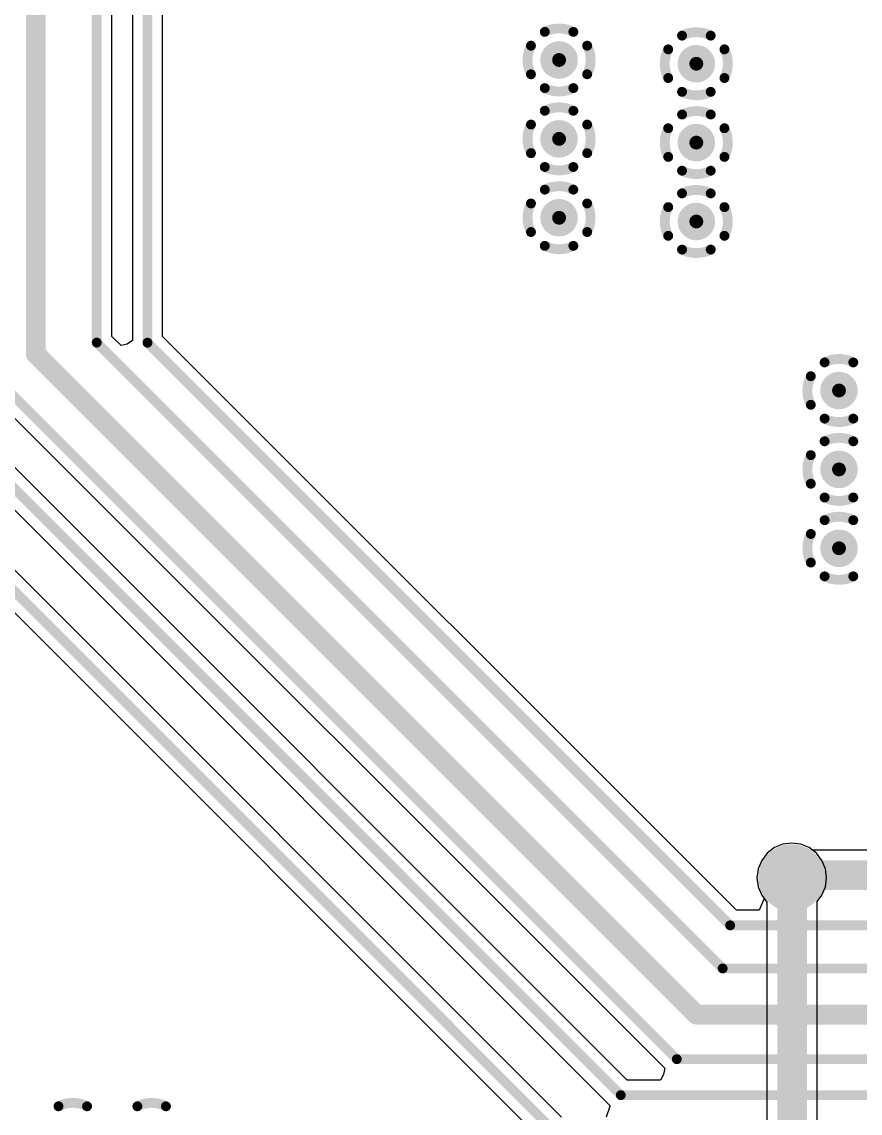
# Model space of a CAD drawing. Header units: millimetres. Extents: x 6.83 to 16.18, y 4.59 to 12.3.
# Drawn here: x 7.558 to 8.408, y 10.284 to 11.391 of the extents above; entities that cross this region are included whole.
import ezdxf

# ---------------------------------------------------------------- set-up
doc = ezdxf.new("R2010")
doc.units = ezdxf.units.MM
doc.header["$MEASUREMENT"] = 0
for name, color, linetype in [('BottomLayer', 5, 'Continuous'), ('BottomSolder', 6, 'Continuous'), ('InternalPlane1', 76, 'Continuous'), ('InternalPlane2', 16, 'Continuous'), ('MultiLayer', 9, 'Continuous'), ('TopLayer', 1, 'Continuous'), ('TopSolder', 216, 'Continuous'), ('ViaHoleLayer', 16, 'Continuous')]:
    doc.layers.add(name, color=color, linetype=linetype)

msp = doc.modelspace()

# ---------------------------------------------------------------- linework, layer by layer
at = {"layer": 'BottomLayer'}
for p, q in [((8.3142, 10.5478), (8.3086, 10.5405)), ((8.3215, 10.5534), (8.3142, 10.5478)), ((8.33, 10.5569), (8.3215, 10.5534)), ((8.3391, 10.5581), (8.33, 10.5569)), ((8.3483, 10.5569), (8.3391, 10.5581)), ((8.3568, 10.5534), (8.3483, 10.5569)), ((8.3641, 10.5478), (8.3568, 10.5534)), ((8.3697, 10.5405), (8.3641, 10.5478)), ((8.3086, 10.5405), (8.305, 10.532)), ((8.3732, 10.532), (8.3697, 10.5405)), ((8.305, 10.532), (8.3038, 10.5228)), ((8.3744, 10.5228), (8.3732, 10.532)), ((8.3038, 10.5228), (8.305, 10.5137)), ((8.3732, 10.5137), (8.3744, 10.5228)), ((8.305, 10.5137), (8.3086, 10.5052)), ((8.3086, 10.5052), (8.3139, 10.4982)), ((8.3649, 10.4989), (8.3697, 10.5052)), ((8.3697, 10.5052), (8.3732, 10.5137)), ((8.3139, 10.4982), (8.3139, 9.9049)), ((8.3649, 9.9122), (8.3649, 10.4989))]:
    msp.add_line(p, q, dxfattribs=at)
for points, const_width in [([(8.0956, 11.3522, 1), (8.1106, 11.3522, 1)], 0.015), ([(8.2348, 11.3484, 1), (8.2498, 11.3484, 1)], 0.015), ([(8.0956, 11.2722, 1), (8.1106, 11.2722, 1)], 0.015), ([(8.2348, 11.2684, 1), (8.2498, 11.2684, 1)], 0.015), ([(8.0956, 11.1922, 1), (8.1106, 11.1922, 1)], 0.015), ([(8.2348, 11.1884, 1), (8.2498, 11.1884, 1)], 0.015), ([(8.3795, 11.017, 1), (8.3945, 11.017, 1)], 0.015), ([(8.3795, 10.937, 1), (8.3945, 10.937, 1)], 0.015), ([(8.3795, 10.857, 1), (8.3945, 10.857, 1)], 0.015), ([(8.3266, 10.5228, 1), (8.3516, 10.5228, 1)], 0.025), ([(8.3319, 10.5246, 1), (8.3469, 10.5246, 1)], 0.015)]:
    msp.add_lwpolyline(points, format="xyb", close=True, dxfattribs=dict(at, const_width=const_width))
at = {"layer": 'BottomLayer', "const_width": 0.03}
msp.add_lwpolyline([(8.3394, 9.3158), (8.3394, 10.5246)], dxfattribs=at)
at = {"layer": 'BottomSolder'}
for points, const_width in [([(8.0936, 11.3522, 1), (8.1126, 11.3522, 1)], 0.019), ([(8.2328, 11.3484, 1), (8.2518, 11.3484, 1)], 0.019), ([(8.0936, 11.2722, 1), (8.1126, 11.2722, 1)], 0.019), ([(8.2328, 11.2684, 1), (8.2518, 11.2684, 1)], 0.019), ([(8.0936, 11.1922, 1), (8.1126, 11.1922, 1)], 0.019), ([(8.2328, 11.1884, 1), (8.2518, 11.1884, 1)], 0.019), ([(8.3775, 11.017, 1), (8.3965, 11.017, 1)], 0.019), ([(8.3775, 10.937, 1), (8.3965, 10.937, 1)], 0.019), ([(8.3775, 10.857, 1), (8.3965, 10.857, 1)], 0.019), ([(8.3246, 10.5228, 1), (8.3536, 10.5228, 1)], 0.029)]:
    msp.add_lwpolyline(points, format="xyb", close=True, dxfattribs=dict(at, const_width=const_width))
at = {"layer": 'InternalPlane1', "const_width": 0.01}
for points in [[(8.0886, 11.3807, -0.240079), (8.1176, 11.3807)], [(8.2278, 11.3769, -0.240079), (8.2569, 11.3769)], [(8.0746, 11.3377, -0.240079), (8.0746, 11.3667)], [(8.1316, 11.3667, -0.240079), (8.1316, 11.3377)], [(8.2138, 11.3339, -0.240079), (8.2138, 11.363)], [(8.2708, 11.363, -0.240079), (8.2708, 11.3339)], [(8.1176, 11.3237, -0.240079), (8.0886, 11.3237)], [(8.2569, 11.3199, -0.240079), (8.2278, 11.3199)], [(8.0886, 11.3007, -0.240079), (8.1176, 11.3007)], [(8.2278, 11.2969, -0.240079), (8.2569, 11.2969)], [(8.0746, 11.2577, -0.240079), (8.0746, 11.2867)], [(8.1316, 11.2867, -0.240079), (8.1316, 11.2577)], [(8.2138, 11.2539, -0.240079), (8.2138, 11.283)], [(8.2708, 11.283, -0.240079), (8.2708, 11.2539)], [(8.1176, 11.2437, -0.240079), (8.0886, 11.2437)], [(8.2569, 11.2399, -0.240079), (8.2278, 11.2399)], [(8.0886, 11.2207, -0.240079), (8.1176, 11.2207)], [(8.2278, 11.2169, -0.240079), (8.2569, 11.2169)], [(8.0746, 11.1777, -0.240079), (8.0746, 11.2067)], [(8.1316, 11.2067, -0.240079), (8.1316, 11.1777)], [(8.2138, 11.1739, -0.240079), (8.2138, 11.203)], [(8.2708, 11.203, -0.240079), (8.2708, 11.1739)], [(8.1176, 11.1637, -0.240079), (8.0886, 11.1637)], [(8.2569, 11.1599, -0.240079), (8.2278, 11.1599)], [(8.3724, 11.0455, -0.240079), (8.4015, 11.0455)], [(8.3584, 11.0025, -0.240079), (8.3584, 11.0315)], [(8.4015, 10.9885, -0.240079), (8.3724, 10.9885)], [(8.3724, 10.9655, -0.240079), (8.4015, 10.9655)], [(8.3584, 10.9225, -0.240079), (8.3584, 10.9515)], [(8.4015, 10.9085, -0.240079), (8.3724, 10.9085)], [(8.3724, 10.8855, -0.240079), (8.4015, 10.8855)], [(8.3584, 10.8425, -0.240079), (8.3584, 10.8715)], [(8.4015, 10.8285, -0.240079), (8.3724, 10.8285)], [(7.5954, 10.2911, -0.240079), (7.6244, 10.2911)], [(7.6754, 10.2911, -0.240079), (7.7044, 10.2911)]]:
    msp.add_lwpolyline(points, format="xyb", dxfattribs=at)
at = {"layer": 'InternalPlane1'}
for points, const_width in [([(8.0861, 11.3807, 1), (8.0911, 11.3807, 1)], 0.005), ([(8.1151, 11.3807, 1), (8.1201, 11.3807, 1)], 0.005), ([(8.2253, 11.3769, 1), (8.2303, 11.3769, 1)], 0.005), ([(8.2544, 11.3769, 1), (8.2594, 11.3769, 1)], 0.005), ([(8.0721, 11.3667, 1), (8.0771, 11.3667, 1)], 0.005), ([(8.1291, 11.3667, 1), (8.1341, 11.3667, 1)], 0.005), ([(8.2113, 11.363, 1), (8.2163, 11.363, 1)], 0.005), ([(8.2683, 11.363, 1), (8.2733, 11.363, 1)], 0.005), ([(8.0721, 11.3377, 1), (8.0771, 11.3377, 1)], 0.005), ([(8.1291, 11.3377, 1), (8.1341, 11.3377, 1)], 0.005), ([(8.2113, 11.3339, 1), (8.2163, 11.3339, 1)], 0.005), ([(8.2683, 11.3339, 1), (8.2733, 11.3339, 1)], 0.005), ([(8.0861, 11.3237, 1), (8.0911, 11.3237, 1)], 0.005), ([(8.1151, 11.3237, 1), (8.1201, 11.3237, 1)], 0.005), ([(8.2253, 11.3199, 1), (8.2303, 11.3199, 1)], 0.005), ([(8.2544, 11.3199, 1), (8.2594, 11.3199, 1)], 0.005), ([(8.0861, 11.3007, 1), (8.0911, 11.3007, 1)], 0.005), ([(8.1151, 11.3007, 1), (8.1201, 11.3007, 1)], 0.005), ([(8.2253, 11.2969, 1), (8.2303, 11.2969, 1)], 0.005), ([(8.2544, 11.2969, 1), (8.2594, 11.2969, 1)], 0.005), ([(8.0721, 11.2867, 1), (8.0771, 11.2867, 1)], 0.005), ([(8.1291, 11.2867, 1), (8.1341, 11.2867, 1)], 0.005), ([(8.2113, 11.283, 1), (8.2163, 11.283, 1)], 0.005), ([(8.2683, 11.283, 1), (8.2733, 11.283, 1)], 0.005), ([(8.0721, 11.2577, 1), (8.0771, 11.2577, 1)], 0.005), ([(8.1291, 11.2577, 1), (8.1341, 11.2577, 1)], 0.005), ([(8.2113, 11.2539, 1), (8.2163, 11.2539, 1)], 0.005), ([(8.2683, 11.2539, 1), (8.2733, 11.2539, 1)], 0.005), ([(8.0861, 11.2437, 1), (8.0911, 11.2437, 1)], 0.005), ([(8.1151, 11.2437, 1), (8.1201, 11.2437, 1)], 0.005), ([(8.2253, 11.2399, 1), (8.2303, 11.2399, 1)], 0.005), ([(8.2544, 11.2399, 1), (8.2594, 11.2399, 1)], 0.005), ([(8.0861, 11.2207, 1), (8.0911, 11.2207, 1)], 0.005), ([(8.1151, 11.2207, 1), (8.1201, 11.2207, 1)], 0.005), ([(8.0721, 11.2067, 1), (8.0771, 11.2067, 1)], 0.005), ([(8.1291, 11.2067, 1), (8.1341, 11.2067, 1)], 0.005), ([(8.2253, 11.2169, 1), (8.2303, 11.2169, 1)], 0.005), ([(8.2544, 11.2169, 1), (8.2594, 11.2169, 1)], 0.005), ([(8.2113, 11.203, 1), (8.2163, 11.203, 1)], 0.005), ([(8.2683, 11.203, 1), (8.2733, 11.203, 1)], 0.005), ([(8.0721, 11.1777, 1), (8.0771, 11.1777, 1)], 0.005), ([(8.1291, 11.1777, 1), (8.1341, 11.1777, 1)], 0.005), ([(8.2113, 11.1739, 1), (8.2163, 11.1739, 1)], 0.005), ([(8.2683, 11.1739, 1), (8.2733, 11.1739, 1)], 0.005), ([(8.0861, 11.1637, 1), (8.0911, 11.1637, 1)], 0.005), ([(8.1151, 11.1637, 1), (8.1201, 11.1637, 1)], 0.005), ([(8.2253, 11.1599, 1), (8.2303, 11.1599, 1)], 0.005), ([(8.2544, 11.1599, 1), (8.2594, 11.1599, 1)], 0.005), ([(8.3699, 11.0455, 1), (8.3749, 11.0455, 1)], 0.005), ([(8.399, 11.0455, 1), (8.404, 11.0455, 1)], 0.005), ([(8.3559, 11.0315, 1), (8.3609, 11.0315, 1)], 0.005), ([(8.3559, 11.0025, 1), (8.3609, 11.0025, 1)], 0.005), ([(8.3699, 10.9885, 1), (8.3749, 10.9885, 1)], 0.005), ([(8.399, 10.9885, 1), (8.404, 10.9885, 1)], 0.005), ([(8.3699, 10.9655, 1), (8.3749, 10.9655, 1)], 0.005), ([(8.399, 10.9655, 1), (8.404, 10.9655, 1)], 0.005), ([(8.3559, 10.9515, 1), (8.3609, 10.9515, 1)], 0.005), ([(8.3559, 10.9225, 1), (8.3609, 10.9225, 1)], 0.005), ([(8.3699, 10.9085, 1), (8.3749, 10.9085, 1)], 0.005), ([(8.399, 10.9085, 1), (8.404, 10.9085, 1)], 0.005), ([(8.3699, 10.8855, 1), (8.3749, 10.8855, 1)], 0.005), ([(8.399, 10.8855, 1), (8.404, 10.8855, 1)], 0.005), ([(8.3559, 10.8715, 1), (8.3609, 10.8715, 1)], 0.005), ([(8.3559, 10.8425, 1), (8.3609, 10.8425, 1)], 0.005), ([(8.3699, 10.8285, 1), (8.3749, 10.8285, 1)], 0.005), ([(8.399, 10.8285, 1), (8.404, 10.8285, 1)], 0.005), ([(8.3221, 10.5228, 1), (8.3561, 10.5228, 1)], 0.034), ([(7.5929, 10.2911, 1), (7.5979, 10.2911, 1)], 0.005), ([(7.6219, 10.2911, 1), (7.6269, 10.2911, 1)], 0.005), ([(7.6729, 10.2911, 1), (7.6779, 10.2911, 1)], 0.005), ([(7.7019, 10.2911, 1), (7.7069, 10.2911, 1)], 0.005)]:
    msp.add_lwpolyline(points, format="xyb", close=True, dxfattribs=dict(at, const_width=const_width))
at = {"layer": 'InternalPlane2', "const_width": 0.01}
for points in [[(8.0886, 11.3807, -0.240079), (8.1176, 11.3807)], [(8.2278, 11.3769, -0.240079), (8.2569, 11.3769)], [(8.0746, 11.3377, -0.240079), (8.0746, 11.3667)], [(8.1316, 11.3667, -0.240079), (8.1316, 11.3377)], [(8.2138, 11.3339, -0.240079), (8.2138, 11.363)], [(8.2708, 11.363, -0.240079), (8.2708, 11.3339)], [(8.1176, 11.3237, -0.240079), (8.0886, 11.3237)], [(8.2569, 11.3199, -0.240079), (8.2278, 11.3199)], [(8.0886, 11.3007, -0.240079), (8.1176, 11.3007)], [(8.2278, 11.2969, -0.240079), (8.2569, 11.2969)], [(8.0746, 11.2577, -0.240079), (8.0746, 11.2867)], [(8.1316, 11.2867, -0.240079), (8.1316, 11.2577)], [(8.2138, 11.2539, -0.240079), (8.2138, 11.283)], [(8.2708, 11.283, -0.240079), (8.2708, 11.2539)], [(8.1176, 11.2437, -0.240079), (8.0886, 11.2437)], [(8.2569, 11.2399, -0.240079), (8.2278, 11.2399)], [(8.0886, 11.2207, -0.240079), (8.1176, 11.2207)], [(8.2278, 11.2169, -0.240079), (8.2569, 11.2169)], [(8.0746, 11.1777, -0.240079), (8.0746, 11.2067)], [(8.1316, 11.2067, -0.240079), (8.1316, 11.1777)], [(8.2138, 11.1739, -0.240079), (8.2138, 11.203)], [(8.2708, 11.203, -0.240079), (8.2708, 11.1739)], [(8.1176, 11.1637, -0.240079), (8.0886, 11.1637)], [(8.2569, 11.1599, -0.240079), (8.2278, 11.1599)], [(8.3724, 11.0455, -0.240079), (8.4015, 11.0455)], [(8.3584, 11.0025, -0.240079), (8.3584, 11.0315)], [(8.4015, 10.9885, -0.240079), (8.3724, 10.9885)], [(8.3724, 10.9655, -0.240079), (8.4015, 10.9655)], [(8.3584, 10.9225, -0.240079), (8.3584, 10.9515)], [(8.4015, 10.9085, -0.240079), (8.3724, 10.9085)], [(8.3724, 10.8855, -0.240079), (8.4015, 10.8855)], [(8.3584, 10.8425, -0.240079), (8.3584, 10.8715)], [(8.4015, 10.8285, -0.240079), (8.3724, 10.8285)], [(7.5954, 10.2911, -0.240079), (7.6244, 10.2911)], [(7.6754, 10.2911, -0.240079), (7.7044, 10.2911)]]:
    msp.add_lwpolyline(points, format="xyb", dxfattribs=at)
at = {"layer": 'InternalPlane2'}
for points, const_width in [([(8.0861, 11.3807, 1), (8.0911, 11.3807, 1)], 0.005), ([(8.1151, 11.3807, 1), (8.1201, 11.3807, 1)], 0.005), ([(8.2253, 11.3769, 1), (8.2303, 11.3769, 1)], 0.005), ([(8.2544, 11.3769, 1), (8.2594, 11.3769, 1)], 0.005), ([(8.0721, 11.3667, 1), (8.0771, 11.3667, 1)], 0.005), ([(8.1291, 11.3667, 1), (8.1341, 11.3667, 1)], 0.005), ([(8.2113, 11.363, 1), (8.2163, 11.363, 1)], 0.005), ([(8.2683, 11.363, 1), (8.2733, 11.363, 1)], 0.005), ([(8.0721, 11.3377, 1), (8.0771, 11.3377, 1)], 0.005), ([(8.1291, 11.3377, 1), (8.1341, 11.3377, 1)], 0.005), ([(8.2113, 11.3339, 1), (8.2163, 11.3339, 1)], 0.005), ([(8.2683, 11.3339, 1), (8.2733, 11.3339, 1)], 0.005), ([(8.0861, 11.3237, 1), (8.0911, 11.3237, 1)], 0.005), ([(8.1151, 11.3237, 1), (8.1201, 11.3237, 1)], 0.005), ([(8.2253, 11.3199, 1), (8.2303, 11.3199, 1)], 0.005), ([(8.2544, 11.3199, 1), (8.2594, 11.3199, 1)], 0.005), ([(8.0861, 11.3007, 1), (8.0911, 11.3007, 1)], 0.005), ([(8.1151, 11.3007, 1), (8.1201, 11.3007, 1)], 0.005), ([(8.2253, 11.2969, 1), (8.2303, 11.2969, 1)], 0.005), ([(8.2544, 11.2969, 1), (8.2594, 11.2969, 1)], 0.005), ([(8.0721, 11.2867, 1), (8.0771, 11.2867, 1)], 0.005), ([(8.1291, 11.2867, 1), (8.1341, 11.2867, 1)], 0.005), ([(8.2113, 11.283, 1), (8.2163, 11.283, 1)], 0.005), ([(8.2683, 11.283, 1), (8.2733, 11.283, 1)], 0.005), ([(8.0721, 11.2577, 1), (8.0771, 11.2577, 1)], 0.005), ([(8.1291, 11.2577, 1), (8.1341, 11.2577, 1)], 0.005), ([(8.2113, 11.2539, 1), (8.2163, 11.2539, 1)], 0.005), ([(8.2683, 11.2539, 1), (8.2733, 11.2539, 1)], 0.005), ([(8.0861, 11.2437, 1), (8.0911, 11.2437, 1)], 0.005), ([(8.1151, 11.2437, 1), (8.1201, 11.2437, 1)], 0.005), ([(8.2253, 11.2399, 1), (8.2303, 11.2399, 1)], 0.005), ([(8.2544, 11.2399, 1), (8.2594, 11.2399, 1)], 0.005), ([(8.0861, 11.2207, 1), (8.0911, 11.2207, 1)], 0.005), ([(8.1151, 11.2207, 1), (8.1201, 11.2207, 1)], 0.005), ([(8.0721, 11.2067, 1), (8.0771, 11.2067, 1)], 0.005), ([(8.1291, 11.2067, 1), (8.1341, 11.2067, 1)], 0.005), ([(8.2253, 11.2169, 1), (8.2303, 11.2169, 1)], 0.005), ([(8.2544, 11.2169, 1), (8.2594, 11.2169, 1)], 0.005), ([(8.2113, 11.203, 1), (8.2163, 11.203, 1)], 0.005), ([(8.2683, 11.203, 1), (8.2733, 11.203, 1)], 0.005), ([(8.0721, 11.1777, 1), (8.0771, 11.1777, 1)], 0.005), ([(8.1291, 11.1777, 1), (8.1341, 11.1777, 1)], 0.005), ([(8.2113, 11.1739, 1), (8.2163, 11.1739, 1)], 0.005), ([(8.2683, 11.1739, 1), (8.2733, 11.1739, 1)], 0.005), ([(8.0861, 11.1637, 1), (8.0911, 11.1637, 1)], 0.005), ([(8.1151, 11.1637, 1), (8.1201, 11.1637, 1)], 0.005), ([(8.2253, 11.1599, 1), (8.2303, 11.1599, 1)], 0.005), ([(8.2544, 11.1599, 1), (8.2594, 11.1599, 1)], 0.005), ([(8.3699, 11.0455, 1), (8.3749, 11.0455, 1)], 0.005), ([(8.399, 11.0455, 1), (8.404, 11.0455, 1)], 0.005), ([(8.3559, 11.0315, 1), (8.3609, 11.0315, 1)], 0.005), ([(8.3559, 11.0025, 1), (8.3609, 11.0025, 1)], 0.005), ([(8.3699, 10.9885, 1), (8.3749, 10.9885, 1)], 0.005), ([(8.399, 10.9885, 1), (8.404, 10.9885, 1)], 0.005), ([(8.3699, 10.9655, 1), (8.3749, 10.9655, 1)], 0.005), ([(8.399, 10.9655, 1), (8.404, 10.9655, 1)], 0.005), ([(8.3559, 10.9515, 1), (8.3609, 10.9515, 1)], 0.005), ([(8.3559, 10.9225, 1), (8.3609, 10.9225, 1)], 0.005), ([(8.3699, 10.9085, 1), (8.3749, 10.9085, 1)], 0.005), ([(8.399, 10.9085, 1), (8.404, 10.9085, 1)], 0.005), ([(8.3699, 10.8855, 1), (8.3749, 10.8855, 1)], 0.005), ([(8.399, 10.8855, 1), (8.404, 10.8855, 1)], 0.005), ([(8.3559, 10.8715, 1), (8.3609, 10.8715, 1)], 0.005), ([(8.3559, 10.8425, 1), (8.3609, 10.8425, 1)], 0.005), ([(8.3699, 10.8285, 1), (8.3749, 10.8285, 1)], 0.005), ([(8.399, 10.8285, 1), (8.404, 10.8285, 1)], 0.005), ([(8.3221, 10.5228, 1), (8.3561, 10.5228, 1)], 0.034), ([(7.5929, 10.2911, 1), (7.5979, 10.2911, 1)], 0.005), ([(7.6219, 10.2911, 1), (7.6269, 10.2911, 1)], 0.005), ([(7.6729, 10.2911, 1), (7.6779, 10.2911, 1)], 0.005), ([(7.7019, 10.2911, 1), (7.7069, 10.2911, 1)], 0.005)]:
    msp.add_lwpolyline(points, format="xyb", close=True, dxfattribs=dict(at, const_width=const_width))
at = {"layer": 'MultiLayer'}
for points, const_width in [([(8.0956, 11.3522, 1), (8.1106, 11.3522, 1)], 0.015), ([(8.2348, 11.3484, 1), (8.2498, 11.3484, 1)], 0.015), ([(8.0956, 11.2722, 1), (8.1106, 11.2722, 1)], 0.015), ([(8.2348, 11.2684, 1), (8.2498, 11.2684, 1)], 0.015), ([(8.0956, 11.1922, 1), (8.1106, 11.1922, 1)], 0.015), ([(8.2348, 11.1884, 1), (8.2498, 11.1884, 1)], 0.015), ([(8.3795, 11.017, 1), (8.3945, 11.017, 1)], 0.015), ([(8.3795, 10.937, 1), (8.3945, 10.937, 1)], 0.015), ([(8.3795, 10.857, 1), (8.3945, 10.857, 1)], 0.015), ([(8.3266, 10.5228, 1), (8.3516, 10.5228, 1)], 0.025)]:
    msp.add_lwpolyline(points, format="xyb", close=True, dxfattribs=dict(at, const_width=const_width))
at = {"layer": 'TopLayer'}
for p, q in [((7.6704, 11.6015), (7.6704, 11.0678)), ((7.701, 11.0719), (7.701, 11.6015)), ((7.6495, 11.0719), (7.6495, 11.5219)), ((7.4476, 11.0921), (8.2102, 10.3296)), ((7.6589, 11.0625), (7.6495, 11.0719)), ((7.6704, 11.0678), (7.665, 11.0641)), ((8.2829, 10.4899), (7.701, 11.0719)), ((7.665, 11.0641), (7.6589, 11.0625)), ((8.172, 10.3177), (7.5392, 10.9506)), ((7.522, 10.9245), (8.1546, 10.2918)), ((8.1057, 10.28), (7.5332, 10.8525)), ((7.5161, 10.8264), (8.0885, 10.2539)), ((8.3142, 10.5478), (8.3086, 10.5405)), ((8.3215, 10.5534), (8.3142, 10.5478)), ((8.33, 10.5569), (8.3215, 10.5534)), ((8.3391, 10.5581), (8.33, 10.5569)), ((8.3483, 10.5569), (8.3391, 10.5581)), ((8.3568, 10.5534), (8.3483, 10.5569)), ((8.3599, 10.551), (8.3568, 10.5534)), ((9.6288, 10.551), (8.3599, 10.551)), ((8.3086, 10.5405), (8.305, 10.532)), ((8.305, 10.532), (8.3038, 10.5228)), ((8.3038, 10.5228), (8.305, 10.5137)), ((8.305, 10.5137), (8.3086, 10.5052)), ((8.3086, 10.5052), (8.3112, 10.5017)), ((8.3112, 10.5017), (8.3062, 10.4899)), ((8.3062, 10.4899), (8.2829, 10.4899)), ((8.2102, 10.3296), (8.209, 10.3234)), ((8.2058, 10.3177), (8.172, 10.3177)), ((8.209, 10.3234), (8.2058, 10.3177)), ((8.1546, 10.2909), (8.1509, 10.28)), ((8.1546, 10.2918), (8.1546, 10.2909))]:
    msp.add_line(p, q, dxfattribs=at)
for points, const_width in [([(7.6857, 11.0655), (7.6857, 11.6236)], 0.01), ([(7.6342, 11.0656), (7.6342, 11.5219)], 0.01), ([(7.5725, 11.054), (7.5725, 11.4026)], 0.02), ([(7.4584, 11.103), (8.2225, 10.3389)], 0.01), ([(7.6342, 11.0656), (8.269, 10.4309)], 0.01), ([(7.6857, 11.0655), (8.2766, 10.4746)], 0.01), ([(7.5725, 11.054), (8.2424, 10.384)], 0.02), ([(7.5284, 10.9398), (8.1657, 10.3024)], 0.01), ([(7.5224, 10.8417), (8.0993, 10.2647)], 0.01), ([(8.3391, 10.5256), (9.653, 10.5256)], 0.03), ([(8.2766, 10.4746), (13.544, 10.4746)], 0.01), ([(8.269, 10.4309), (13.4976, 10.4309)], 0.01), ([(8.2424, 10.384), (13.4401, 10.384)], 0.02), ([(8.2225, 10.3389), (13.4083, 10.3389)], 0.01), ([(8.1657, 10.3024), (13.3915, 10.3024)], 0.01)]:
    msp.add_lwpolyline(points, dxfattribs=dict(at, const_width=const_width))
for points, const_width in [([(8.0956, 11.3522, 1), (8.1106, 11.3522, 1)], 0.015), ([(8.2348, 11.3484, 1), (8.2498, 11.3484, 1)], 0.015), ([(8.0956, 11.2722, 1), (8.1106, 11.2722, 1)], 0.015), ([(8.2348, 11.2684, 1), (8.2498, 11.2684, 1)], 0.015), ([(8.0956, 11.1922, 1), (8.1106, 11.1922, 1)], 0.015), ([(8.2348, 11.1884, 1), (8.2498, 11.1884, 1)], 0.015), ([(7.6317, 11.0656, 1), (7.6367, 11.0656, 1)], 0.005), ([(7.6317, 11.0656, 1), (7.6367, 11.0656, 1)], 0.005), ([(7.6832, 11.0655, 1), (7.6882, 11.0655, 1)], 0.005), ([(7.6832, 11.0655, 1), (7.6882, 11.0655, 1)], 0.005), ([(7.5675, 11.054, 1), (7.5775, 11.054, 1)], 0.01), ([(7.5675, 11.054, 1), (7.5775, 11.054, 1)], 0.01), ([(8.3795, 11.017, 1), (8.3945, 11.017, 1)], 0.015), ([(8.3795, 10.937, 1), (8.3945, 10.937, 1)], 0.015), ([(8.3795, 10.857, 1), (8.3945, 10.857, 1)], 0.015), ([(8.3266, 10.5228, 1), (8.3516, 10.5228, 1)], 0.025), ([(8.3316, 10.5256, 1), (8.3466, 10.5256, 1)], 0.015), ([(8.2741, 10.4746, 1), (8.2791, 10.4746, 1)], 0.005), ([(8.2741, 10.4746, 1), (8.2791, 10.4746, 1)], 0.005), ([(8.2665, 10.4309, 1), (8.2715, 10.4309, 1)], 0.005), ([(8.2665, 10.4309, 1), (8.2715, 10.4309, 1)], 0.005), ([(8.2374, 10.384, 1), (8.2474, 10.384, 1)], 0.01), ([(8.2374, 10.384, 1), (8.2474, 10.384, 1)], 0.01), ([(8.22, 10.3389, 1), (8.225, 10.3389, 1)], 0.005), ([(8.22, 10.3389, 1), (8.225, 10.3389, 1)], 0.005), ([(8.1632, 10.3024, 1), (8.1682, 10.3024, 1)], 0.005), ([(8.1632, 10.3024, 1), (8.1682, 10.3024, 1)], 0.005)]:
    msp.add_lwpolyline(points, format="xyb", close=True, dxfattribs=dict(at, const_width=const_width))
at = {"layer": 'TopSolder'}
for points, const_width in [([(8.0936, 11.3522, 1), (8.1126, 11.3522, 1)], 0.019), ([(8.2328, 11.3484, 1), (8.2518, 11.3484, 1)], 0.019), ([(8.0936, 11.2722, 1), (8.1126, 11.2722, 1)], 0.019), ([(8.2328, 11.2684, 1), (8.2518, 11.2684, 1)], 0.019), ([(8.0936, 11.1922, 1), (8.1126, 11.1922, 1)], 0.019), ([(8.2328, 11.1884, 1), (8.2518, 11.1884, 1)], 0.019), ([(8.3775, 11.017, 1), (8.3965, 11.017, 1)], 0.019), ([(8.3775, 10.937, 1), (8.3965, 10.937, 1)], 0.019), ([(8.3775, 10.857, 1), (8.3965, 10.857, 1)], 0.019), ([(8.3246, 10.5228, 1), (8.3536, 10.5228, 1)], 0.029)]:
    msp.add_lwpolyline(points, format="xyb", close=True, dxfattribs=dict(at, const_width=const_width))
at = {"layer": 'ViaHoleLayer'}
for points, const_width in [([(8.0996, 11.3522, 1), (8.1066, 11.3522, 1)], 0.007), ([(8.2388, 11.3484, 1), (8.2458, 11.3484, 1)], 0.007), ([(8.0996, 11.2722, 1), (8.1066, 11.2722, 1)], 0.007), ([(8.2388, 11.2684, 1), (8.2458, 11.2684, 1)], 0.007), ([(8.0996, 11.1922, 1), (8.1066, 11.1922, 1)], 0.007), ([(8.2388, 11.1884, 1), (8.2458, 11.1884, 1)], 0.007), ([(8.3835, 11.017, 1), (8.3905, 11.017, 1)], 0.007), ([(8.3835, 10.937, 1), (8.3905, 10.937, 1)], 0.007), ([(8.3835, 10.857, 1), (8.3905, 10.857, 1)], 0.007), ([(8.3321, 10.5228, 1), (8.3461, 10.5228, 1)], 0.014)]:
    msp.add_lwpolyline(points, format="xyb", close=True, dxfattribs=dict(at, const_width=const_width))

doc.saveas('drawing.dxf')
